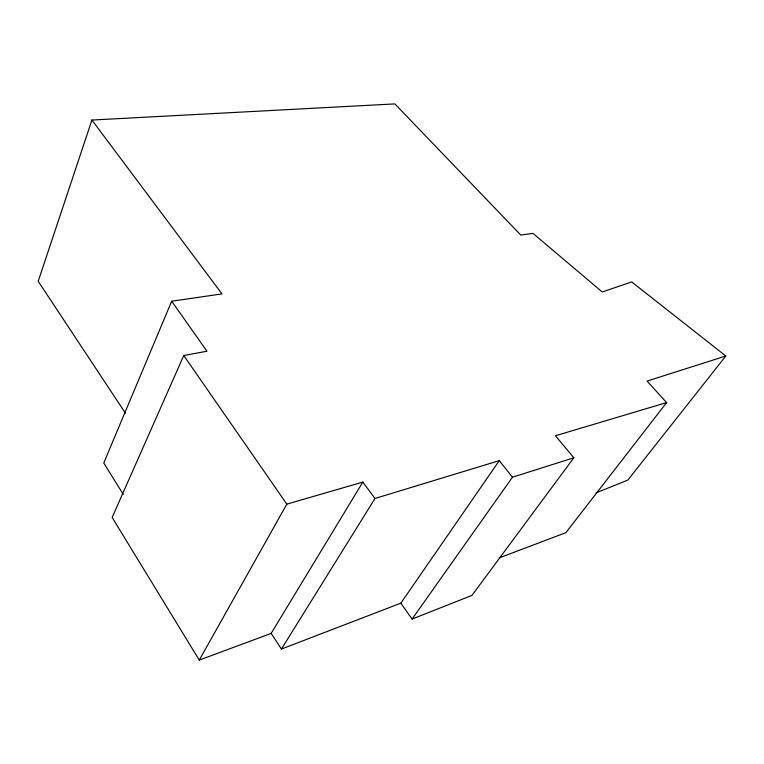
<?xml version="1.0" encoding="UTF-8"?>
<svg xmlns="http://www.w3.org/2000/svg" width="764" height="764" viewBox="0 0 764 764"><rect width="100%" height="100%" fill="white"/><g stroke="black" fill="none" stroke-linecap="round" stroke-linejoin="round"><path stroke-width="1.15" d="M596.073 492.847L627.836 480.098L725.8 356.005L631.704 281.926L602.252 291.991L532.986 233.373L520.781 235.064L394.854 103.904L91.909 120.043L38.2 281.276L125.458 413.219M91.909 120.043L221.98 293.901L171.671 301.226L103.761 462.994L123.243 494.327M171.671 301.226L206.977 351.22L183.752 355.518L112.165 517.448L199.261 660.096L271.153 633.404L362.833 482.084L375 498.472L281.419 649.056L271.153 633.404M199.261 660.096L286.834 504.144L362.833 482.084M281.419 649.056L400.852 603.159L499.274 460.644L512.482 477.194L573.84 457.76L555.409 435.757L666.619 402.609L647.108 381.074L725.8 356.005M400.852 603.159L412.073 619.079L512.482 477.194M573.84 457.76L471.932 595.414L412.073 619.079M666.619 402.609L565.876 532.67L499.389 557.835M375 498.472L499.274 460.644M183.752 355.518L286.834 504.144"/></g></svg>
